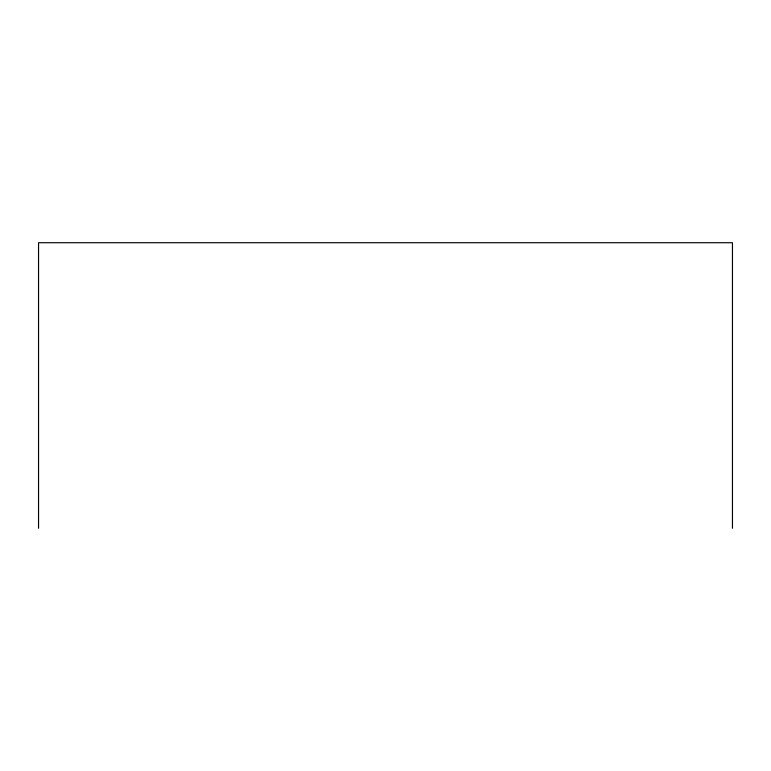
<?xml version="1.0" encoding="UTF-8"?>
<svg xmlns="http://www.w3.org/2000/svg" width="771" height="771" viewBox="0 0 771 771"><rect width="100%" height="100%" fill="white"/><g stroke="black" fill="none" stroke-linecap="round" stroke-linejoin="round"><path stroke-width="1.16" d="M732.45 528.28L732.45 242.72L38.55 242.72L38.55 528.28"/></g></svg>
